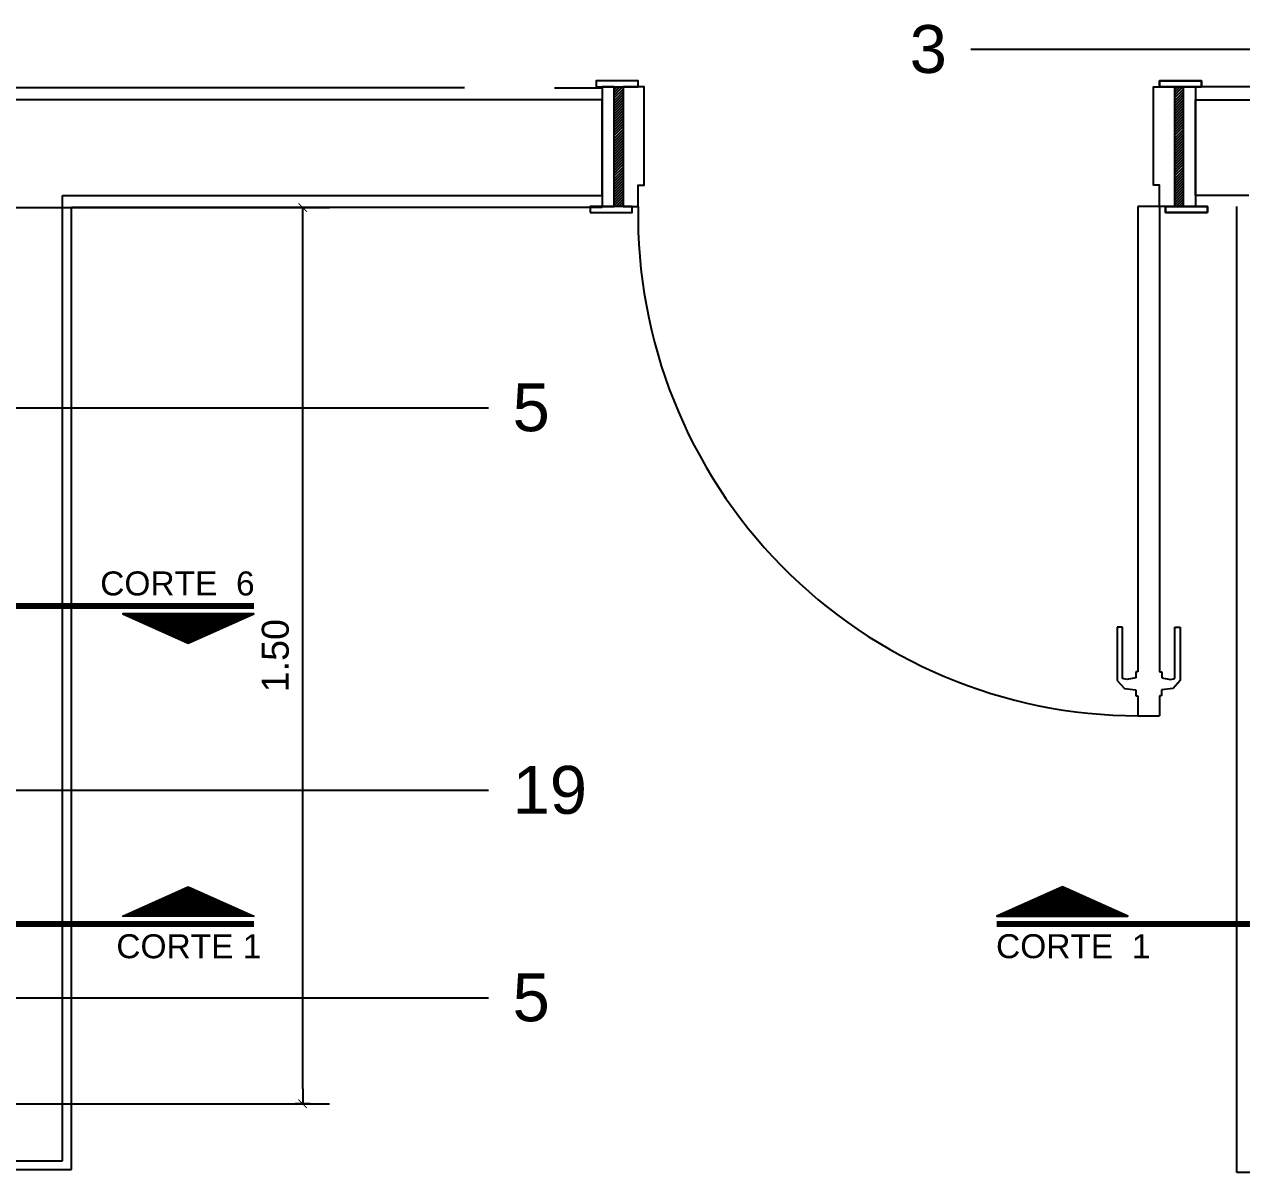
# Model space of a CAD drawing. Header units: metres. Extents: x 198 to 412, y -54 to 17.
# Drawn here: x 253.198 to 255.23, y -3.036 to -1.119 of the extents above; entities that cross this region are included whole.
import ezdxf
from ezdxf import colors
from ezdxf.entities.mleader import LeaderData, LeaderLine
from ezdxf.math import Vec2, Vec3

# ---------------------------------------------------------------- set-up
doc = ezdxf.new("R2010")
doc.units = ezdxf.units.M
doc.header["$LTSCALE"] = 10
for name, color, linetype in [('A-ABERTURAS', 2, 'Continuous'), ('A-MUROS', 6, 'Continuous'), ('A-Revoques', 1, 'Continuous'), ('A-TEXTOS', 2, 'Continuous'), ('TCOTA', 1, 'Continuous'), ('Texto', 3, 'Continuous')]:
    doc.layers.add(name, color=color, linetype=linetype)
doc.styles.add('ARIAL', font='arial.ttf')
doc.dimstyles.new('ST-COTA-25', dxfattribs={"dimscale": 0.25, "dimtxt": 0.18, "dimasz": 0.1, "dimexe": 0.18, "dimexo": 0.0625, "dimgap": 0.09, "dimtad": 1, "dimzin": 4, "dimdsep": 46, "dimtxsty": 'ARIAL', "dimblk1": 'COTA_N', "dimblk2": 'COTA_N', "dimsah": 1, "dimcen": 0.09, "dimclrd": 8, "dimclre": 8, "dimclrt": 1, "dimadec": 0, "dimazin": 0, "dimtfac": 1, "dimtix": 1, "dimtmove": 0, "dimatfit": 3, "dimldrblk": 'COTA_N', "dimfxl": 0.18, "dimtolj": 1, "dimtzin": 0, "dimarcsym": 0})

# ---------------------------------------------------------------- blocks, each defined once
blk = doc.blocks.new('P0.90 Marco 0.20 Planta')
at = {"transparency": 33554661}
h = blk.add_hatch(dxfattribs=at)
h.set_pattern_fill('ANSI31', color=1, scale=0.001, angle=270, style=0)
h.set_pattern_definition([(315, (363.157686, -25.5542188), (0.00224506403, 0.00224506403), [])])
h.paths.add_polyline_path([(359.7432, -114.4673), (359.9432, -114.4673), (359.9432, -114.4523), (359.7432, -114.4523)])
h = blk.add_hatch(dxfattribs=at)
h.set_pattern_fill('ANSI31', color=1, scale=0.001, angle=270, style=0)
h.set_pattern_definition([(315, (363.157686, -26.4892188), (0.00224506403, 0.00224506403), [])])
h.paths.add_polyline_path([(359.9432, -115.4023), (359.7432, -115.4023), (359.7432, -115.3873), (359.9432, -115.3873)])
for p, q in [((359.7432, -114.4523), (359.7432, -114.4323)), ((359.9432, -114.4523), (359.9432, -114.4323)), ((360.6453, -114.4579), (360.7345, -114.4579)), ((360.6453, -114.4665), (360.6453, -114.4579)), ((360.6453, -114.4579), (360.7345, -114.4579)), ((360.6453, -114.4665), (360.6453, -114.4579)), ((360.7345, -114.4579), (360.7475, -114.4697)), ((360.7345, -114.4579), (360.7475, -114.4697)), ((360.7308, -114.4665), (360.6453, -114.4665)), ((360.7308, -114.4665), (360.6453, -114.4665)), ((360.7297, -114.4885), (360.7324, -114.474)), ((360.7297, -114.4885), (360.7324, -114.474)), ((360.7324, -114.474), (360.7308, -114.4665)), ((360.7324, -114.474), (360.7308, -114.4665)), ((360.7475, -114.4697), (360.7501, -114.4891)), ((360.7475, -114.4697), (360.7501, -114.4891)), ((359.9432, -114.4923), (360.72, -114.4923)), ((359.9432, -114.4923), (359.9432, -114.5283)), ((359.9432, -114.4923), (360.72, -114.4923)), ((359.9432, -114.4923), (359.9432, -114.5283)), ((360.72, -114.4923), (360.72, -114.4885)), ((360.72, -114.4885), (360.7297, -114.4885)), ((360.72, -114.4923), (360.72, -114.4885)), ((360.72, -114.4885), (360.7297, -114.4885)), ((360.7501, -114.4891), (360.7598, -114.4891)), ((360.7501, -114.4891), (360.7598, -114.4891)), ((360.7598, -114.4891), (360.7598, -114.4923)), ((360.7598, -114.4891), (360.7598, -114.4923)), ((360.7598, -114.4923), (360.7932, -114.4923)), ((360.7598, -114.4923), (360.7932, -114.4923)), ((360.7932, -114.5283), (360.7932, -114.4923)), ((360.7932, -114.5283), (360.7932, -114.4923)), ((359.9432, -114.5283), (360.72, -114.5283)), ((359.9432, -114.5283), (360.72, -114.5283)), ((360.72, -114.5283), (360.72, -114.5321)), ((360.72, -114.5283), (360.72, -114.5321)), ((360.72, -114.5321), (360.7297, -114.5321)), ((360.72, -114.5321), (360.7297, -114.5321)), ((360.7297, -114.5321), (360.7324, -114.5466)), ((360.7297, -114.5321), (360.7324, -114.5466)), ((360.7475, -114.5509), (360.7501, -114.5316)), ((360.7475, -114.5509), (360.7501, -114.5316)), ((360.7501, -114.5316), (360.7598, -114.5316)), ((360.7501, -114.5316), (360.7598, -114.5316)), ((360.7598, -114.5283), (360.7932, -114.5283)), ((360.7598, -114.5316), (360.7598, -114.5283)), ((360.7598, -114.5283), (360.7932, -114.5283)), ((360.7598, -114.5316), (360.7598, -114.5283)), ((360.7308, -114.5542), (360.6453, -114.5542)), ((360.6453, -114.5542), (360.6453, -114.5628)), ((360.7308, -114.5542), (360.6453, -114.5542)), ((360.6453, -114.5542), (360.6453, -114.5628)), ((360.6453, -114.5628), (360.7345, -114.5628)), ((360.6453, -114.5628), (360.7345, -114.5628)), ((360.7324, -114.5466), (360.7308, -114.5542)), ((360.7324, -114.5466), (360.7308, -114.5542)), ((360.7345, -114.5628), (360.7475, -114.5509)), ((360.7345, -114.5628), (360.7475, -114.5509)), ((359.7432, -115.4023), (359.7432, -115.4223)), ((359.9432, -115.4023), (359.9432, -115.4223))]:
    blk.add_line(p, q, dxfattribs=at)
for points in [[(359.7432, -114.4223), (359.7432, -114.4923), (359.7332, -114.4923), (359.7332, -114.4223)], [(359.9532, -114.4123), (359.9532, -114.4823), (359.9432, -114.4823), (359.9432, -114.4123)], [(359.7432, -115.4323), (359.7432, -115.3623), (359.7332, -115.3623), (359.7332, -115.4323)], [(359.9532, -115.4423), (359.9532, -115.3723), (359.9432, -115.3723), (359.9432, -115.4423)]]:
    blk.add_lwpolyline(points, close=True, dxfattribs=at)
at = {"color": 0, "linetype": 'ByBlock', "transparency": 33554661}
for points in [[(359.7432, -114.4223), (359.7332, -114.4223), (359.7332, -114.4923), (359.7432, -114.4923)], [(359.9532, -114.4123), (359.9432, -114.4123), (359.9432, -114.4823), (359.9532, -114.4823)], [(359.9432, -114.4323), (359.9432, -114.4523), (359.7432, -114.4523), (359.7432, -114.4323)], [(359.9432, -114.4673), (359.9432, -114.4923), (359.9072, -114.4923), (359.9072, -114.5023), (359.7432, -114.5023), (359.7432, -114.4673)], [(359.9432, -115.3873), (359.9432, -115.3623), (359.9072, -115.3623), (359.9072, -115.3523), (359.7432, -115.3523), (359.7432, -115.3873)], [(359.9432, -115.4223), (359.9432, -115.4023), (359.7432, -115.4023), (359.7432, -115.4223)]]:
    blk.add_lwpolyline(points, close=True, dxfattribs=at)
at = {"color": 1, "transparency": 33554661}
blk.add_arc((359.9573, -114.5266), 0.8359, 269.0308, 359.8793, dxfattribs=at)
blk = doc.blocks.new('COTA_N')
for p, q in [((-1, 0), (0, 0)), ((0, 0.5), (0, -0.5))]:
    blk.add_line(p, q)
at = {"color": 3, "const_width": 0.065}
blk.add_lwpolyline([(0.141, 0.141), (0.283, 0.283), (0, 0), (-0.141, -0.141), (-0.283, -0.283)], dxfattribs=at)
blk = doc.blocks.new('*D278')
at = {"layer": 'Defpoints', "color": 0, "transparency": 16777216}
for p in [(253.127, -1.4245), (253.6628, -1.4245), (253.1269, -2.9206)]:
    blk.add_point(p, dxfattribs=at)
at = {"layer": 'TCOTA', "color": 8, "lineweight": -2, "transparency": 16777216}
for p, q in [((253.1426, -1.4245), (253.7078, -1.4245)), ((253.6628, -2.8956), (253.6628, -1.4495)), ((253.1425, -2.9206), (253.7078, -2.9206))]:
    blk.add_line(p, q, dxfattribs=at)
at = {"layer": 'TCOTA', "color": 8, "lineweight": -2, "transparency": 16777216, "xscale": 0.025, "yscale": 0.025, "zscale": 0.025}
for p, rotation in [((253.6628, -1.4245), 90), ((253.6628, -2.9206), 270)]:
    blk.add_blockref('COTA_N', p, dxfattribs=dict(at, rotation=rotation))
at = {"layer": 'TCOTA', "color": 1, "transparency": 16777216, "insert": (253.6173, -2.1725), "char_height": 0.045, "attachment_point": 5, "rotation": 90, "style": 'ARIAL'}
blk.add_mtext('\\A1;1.50', dxfattribs=at)

msp = doc.modelspace()

# ---------------------------------------------------------------- hatches: boundary and pattern name
at = {"layer": 'Texto'}
h = msp.add_hatch(dxfattribs=at)
h.set_pattern_fill('_USER', color=251, scale=0.0025, angle=270, pattern_type=0)
h.set_pattern_definition([(270, (1546.1079664, -371.6106225), (0.0025, -5e-19), [])])
h.paths.add_polyline_path([(253.4719, -2.1515), (253.5811, -2.1029), (253.3628, -2.1029)])
h = msp.add_hatch(dxfattribs=at)
h.set_pattern_fill('_USER', color=251, scale=0.0025, angle=270, pattern_type=0)
h.set_pattern_definition([(270, (1543.891341, -372.1492237), (0.0025, -5e-19), [])])
h.paths.add_polyline_path([(253.4719, -2.5587), (253.5811, -2.6073), (253.3628, -2.6073)])
h = msp.add_hatch(dxfattribs=at)
h.set_pattern_fill('_USER', color=251, scale=0.0025, angle=270, pattern_type=0)
h.set_pattern_definition([(270, (1550.7047895, -372.1490778), (0.0025, -5e-19), [])])
h.paths.add_polyline_path([(254.9305, -2.5585), (254.8213, -2.6072), (255.0396, -2.6072)])

# ---------------------------------------------------------------- linework, layer by layer
at = {"layer": 'A-MUROS', "transparency": 33554687}
for p, q in [((254.1626, -1.2445), (250.2884, -1.2445)), ((253.2619, -1.4045), (254.1626, -1.4045)), ((253.2619, -3.0156), (253.2619, -1.4045)), ((252.4816, -3.0156), (253.2619, -3.0156))]:
    msp.add_line(p, q, dxfattribs=at)
at = {"layer": 'A-MUROS'}
for p, q in [((254.1626, -1.4045), (254.1626, -1.2445)), ((255.1526, -1.4045), (255.1526, -1.2445)), ((255.1526, -1.2445), (255.3618, -1.2445)), ((255.2418, -1.4045), (255.1526, -1.4045))]:
    msp.add_line(p, q, dxfattribs=at)
at = {"layer": 'A-Revoques', "transparency": 33554687}
for p, q in [((253.9329, -1.2245), (250.2884, -1.2245)), ((254.0829, -1.2245), (254.1626, -1.2245)), ((254.1626, -1.2245), (254.1626, -1.4245)), ((254.1626, -1.4245), (253.2769, -1.4245)), ((253.2769, -3.0306), (253.2769, -1.4245)), ((252.4816, -3.0306), (253.2769, -3.0306))]:
    msp.add_line(p, q, dxfattribs=at)
at = {"layer": 'A-Revoques'}
for p, q in [((255.3818, -1.2229), (255.1526, -1.2229)), ((255.2218, -3.0356), (255.2218, -1.4229)), ((256.2465, -3.0356), (255.2218, -3.0356))]:
    msp.add_line(p, q, dxfattribs=at)
at = {"layer": 'Texto', "color": 251, "const_width": 0.01}
for points in [[(253.5817, -2.0895), (253.0051, -2.0895)], [(253.5817, -2.6207), (253.0051, -2.6207)], [(254.8207, -2.6205), (255.3973, -2.6205)]]:
    msp.add_lwpolyline(points, dxfattribs=at)
at = {"layer": 'Texto', "color": 251}
for points in [[(253.4719, -2.1515), (253.5811, -2.1029), (253.3628, -2.1029)], [(253.4719, -2.5587), (253.5811, -2.6073), (253.3628, -2.6073)], [(254.9305, -2.5585), (254.8213, -2.6072), (255.0396, -2.6072)]]:
    msp.add_lwpolyline(points, close=True, dxfattribs=at)

# ---------------------------------------------------------------- block references
at = {"layer": 'A-ABERTURAS', "transparency": 33554661, "rotation": 270}
msp.add_blockref('P0.90 Marco 0.20 Planta', (369.5849, 358.5203), dxfattribs=at)

# ---------------------------------------------------------------- texts
at = {"layer": 'Texto', "char_height": 0.04, "style": 'ARIAL'}
for s, insert, width, attachment_point in [('CORTE  6', (253.5826, -2.0319), 0.382711, 3), ('CORTE 1', (253.3518, -2.6782), 0.277338, 7), ('CORTE  1', (254.8198, -2.6781), 0.382711, 7)]:
    msp.add_mtext(s, dxfattribs=dict(at, insert=insert, width=width, attachment_point=attachment_point))

# ---------------------------------------------------------------- dimensions: what is measured, and where the dimension line sits
at = {"layer": 'TCOTA'}
dim = msp.add_linear_dim(base=(253.6628, -1.4245), p1=(253.1269, -2.9206), p2=(253.127, -1.4245), angle=90, dimstyle='ST-COTA-25', dxfattribs=at)
dim.commit()
dim.dimension.update_dxf_attribs({"geometry": '*D278', "text_midpoint": (253.6173, -2.1725)})

# ---------------------------------------------------------------- leaders
at = {"layer": 'A-TEXTOS'}
ml = msp.add_multileader_mtext('Standard', dxfattribs=at)
ml.set_content('3', color=256, style='ARIAL')
ml.set_leader_properties(color=1)
ml.build(insert=Vec2(0, 0))
ml.multileader.update_dxf_attribs({"has_text_frame": 1, "arrow_head_size": 0.08, "scale": 0.02})
ctx = ml.context
ctx.base_point, ctx.scale, ctx.char_height, ctx.arrow_head_size, ctx.landing_gap_size, ctx.plane_origin = Vec3(254.6454, -1.1604), 0.02, 0.08, 0.08, 0.04, Vec3(256.7391, -1.1604)
ctx.text_align_type = 2
notes = []
notes.append((ctx, [(1, (1, 1, 0), (256.2959, -1.1604), (-1, 0), 1.5182, [(0, [(256.5261, -1.7433)], 0, [])])]))
ctx.mtext.insert, ctx.mtext.alignment, ctx.mtext.flow_direction = Vec3(254.7378, -1.1197), 3, 5
ml = msp.add_multileader_mtext('Standard', dxfattribs=at)
ml.set_content('5', color=256, style='ARIAL')
ml.set_leader_properties(color=1)
ml.build(insert=Vec2(0, 0))
ml.multileader.update_dxf_attribs({"has_text_frame": 1, "arrow_head_size": 0.08, "scale": 0.02})
ctx = ml.context
ctx.base_point, ctx.scale, ctx.char_height, ctx.arrow_head_size, ctx.landing_gap_size, ctx.plane_origin = Vec3(253.973, -1.7585), 0.02, 0.08, 0.08, 0.04, Vec3(251.1164, -1.7585)
notes.append((ctx, [(0, (1, 1, 0), (253.6934, -1.7585), (1, 0), 0.2796, [(0, [(252.8774, -1.7585)], 0, [])])]))
ctx.mtext.insert, ctx.mtext.flow_direction = Vec3(254.013, -1.7178), 5
ml = msp.add_multileader_mtext('Standard', dxfattribs=at)
ml.set_content('19', color=256, style='ARIAL')
ml.set_leader_properties(color=1)
ml.build(insert=Vec2(0, 0))
ml.multileader.update_dxf_attribs({"has_text_frame": 1, "arrow_head_size": 0.08, "scale": 0.02})
ctx = ml.context
ctx.base_point, ctx.scale, ctx.char_height, ctx.arrow_head_size, ctx.landing_gap_size, ctx.plane_origin = Vec3(253.973, -2.3972), 0.02, 0.08, 0.08, 0.04, Vec3(251.1164, -2.3972)
notes.append((ctx, [(0, (1, 1, 0), (253.6934, -2.3972), (1, 0), 0.2796, [(0, [(252.8774, -2.3972)], 0, [])])]))
ctx.mtext.insert, ctx.mtext.flow_direction = Vec3(254.013, -2.3565), 5
ml = msp.add_multileader_mtext('Standard', dxfattribs=at)
ml.set_content('5', color=256, style='ARIAL')
ml.set_leader_properties(color=1)
ml.build(insert=Vec2(0, 0))
ml.multileader.update_dxf_attribs({"has_text_frame": 1, "arrow_head_size": 0.08, "scale": 0.02})
ctx = ml.context
ctx.base_point, ctx.scale, ctx.char_height, ctx.arrow_head_size, ctx.landing_gap_size, ctx.plane_origin = Vec3(253.973, -2.7436), 0.02, 0.08, 0.08, 0.04, Vec3(251.1164, -2.7436)
notes.append((ctx, [(0, (1, 1, 0), (253.6934, -2.7436), (1, 0), 0.2796, [(0, [(252.8774, -2.7436)], 0, [])])]))
ctx.mtext.insert, ctx.mtext.flow_direction = Vec3(254.013, -2.7029), 5
for ctx, leaders in notes:
    for number, flags, end, landing, length, lines in leaders:
        leader = LeaderData()
        leader.index, (leader.has_last_leader_line, leader.has_dogleg_vector, leader.attachment_direction) = number, flags
        leader.last_leader_point, leader.dogleg_vector, leader.dogleg_length = Vec3(end), Vec3(landing), length
        for number, points, colour, breaks in lines:
            line = LeaderLine()
            line.index, line.vertices, line.color, line.breaks = number, Vec3.list(points), colors.encode_raw_color(colour), breaks
            leader.lines.append(line)
        ctx.leaders.append(leader)

doc.saveas('drawing.dxf')
